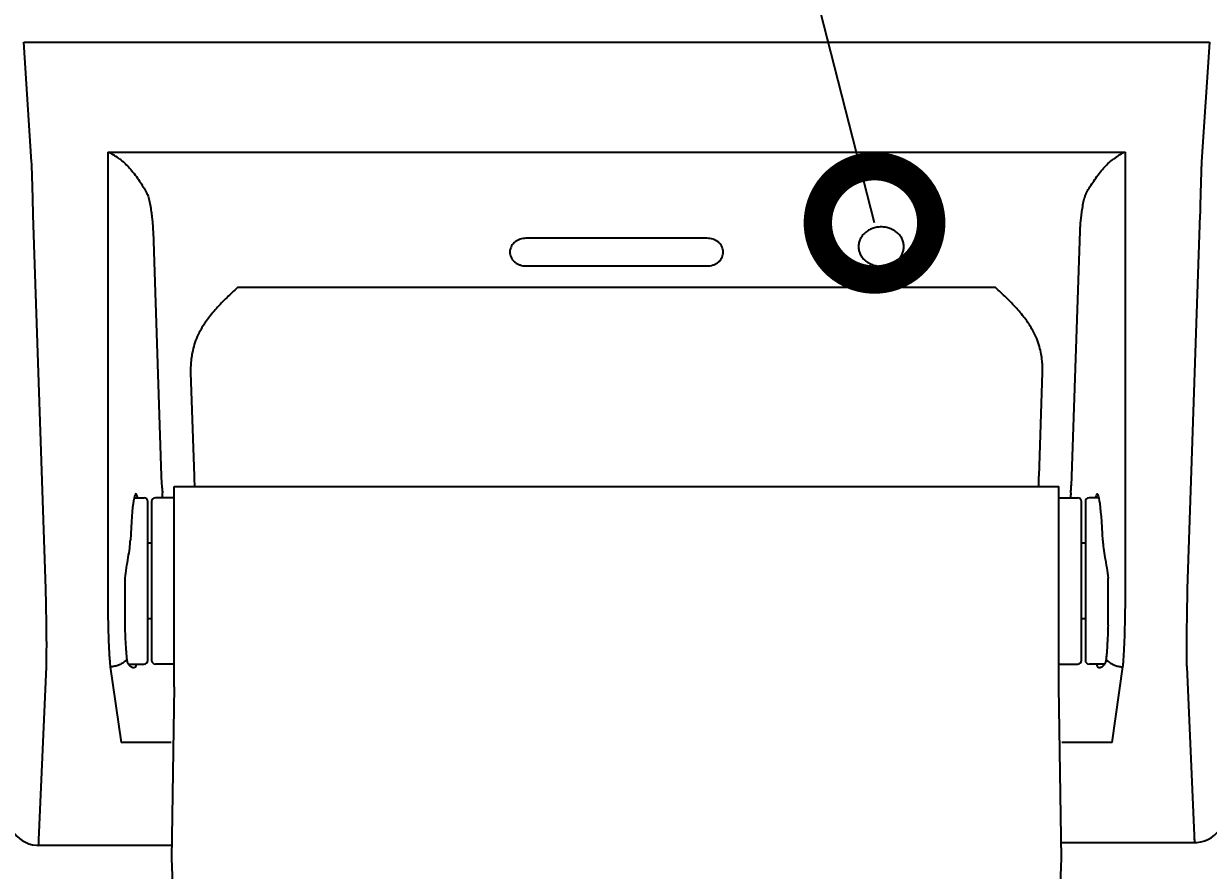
# Model space of a CAD drawing. Extents: x 230 to 4050, y 0 to 2754.
# Drawn here: x 684.4 to 841.1, y 2201.5 to 2313.4 of the extents above; entities that cross this region are included whole.
import ezdxf

# ---------------------------------------------------------------- set-up
doc = ezdxf.new("R2010")
doc.units = 0
doc.header["$PDMODE"] = 3
doc.layers.get('0').update_dxf_attribs({"linetype": 'CONTINUOUS'})
doc.layers.get('DEFPOINTS').update_dxf_attribs({"linetype": 'CONTINUOUS'})
doc.layers.add('SUNPOU', color=7, linetype='CONTINUOUS')
doc.styles.get("Standard").update_dxf_attribs({"font": 'SIMPLEX.shx', "bigfont": 'extfont.shx'})
doc.dimstyles.get("Standard").update_dxf_attribs({"dimscale": 10, "dimtxt": 2, "dimasz": 3, "dimexe": 1, "dimexo": 1, "dimgap": 0.6, "dimtad": 3, "dimdec": 0, "dimzin": 0, "dimdsep": 46, "dimtxsty": 'STANDARD', "dimblk1": 'OPEN', "dimblk2": 'OPEN', "dimsah": 1, "dimcen": 1.5, "dimadec": 0, "dimazin": 0, "dimtfac": 1, "dimtdec": 0, "dimtmove": 0, "dimatfit": 0, "dimldrblk": 'DOTSMALL', "dimfxl": 1, "dimtvp": 1, "dimtolj": 1, "dimtzin": 0, "dimarcsym": 0})

# ---------------------------------------------------------------- blocks, each defined once
blk = doc.blocks.new('_OPEN')
at = {"color": 0, "linetype": 'ByBlock'}
for p, q in [((-1, 0.1667), (0, 0)), ((0, 0), (-1, -0.1667)), ((0, 0), (-1, 0))]:
    blk.add_line(p, q, dxfattribs=at)
blk = doc.blocks.new('*D16')
at = {"layer": 'DEFPOINTS', "color": 0}
for p in [(762.81, 2465.58), (821.49, 1890.34), (1111.75, 1890.34)]:
    blk.add_point(p, dxfattribs=at)
at = {"layer": 'SUNPOU', "color": 0, "lineweight": -2}
for p, q in [((772.81, 2465.58), (1121.75, 2465.58)), ((1111.75, 2435.58), (1111.75, 1920.34)), ((831.49, 1890.34), (1121.75, 1890.34))]:
    blk.add_line(p, q, dxfattribs=at)
at = {"layer": 'SUNPOU', "color": 0, "lineweight": -2, "xscale": 30, "yscale": 30, "zscale": 30}
for p, rotation in [((1111.75, 2465.58), 90), ((1111.75, 1890.34), 270)]:
    blk.add_blockref('_OPEN', p, dxfattribs=dict(at, rotation=rotation))
at = {"layer": 'SUNPOU', "color": 0, "insert": (1095.75, 2177.96), "char_height": 20, "attachment_point": 5, "rotation": 90}
blk.add_mtext('\\A1;575', dxfattribs=at)
blk = doc.blocks.new('_DotSmall')
at = {"color": 0, "linetype": 'ByBlock', "const_width": 0.5}
blk.add_lwpolyline([(-0.0625, 0, 1), (0.0625, 0, 1)], format="xyb", close=True, dxfattribs=at)
blk = doc.blocks.new('*D17')
at = {"layer": 'DEFPOINTS', "color": 0}
for p in [(921.52, 2465.58), (762.81, 1865.58), (1161.75, 1865.58)]:
    blk.add_point(p, dxfattribs=at)
at = {"layer": 'SUNPOU', "color": 0, "lineweight": -2}
for p, q in [((931.52, 2465.58), (1171.75, 2465.58)), ((1161.75, 2435.58), (1161.75, 1895.58)), ((772.81, 1865.58), (1171.75, 1865.58))]:
    blk.add_line(p, q, dxfattribs=at)
at = {"layer": 'SUNPOU', "color": 0, "lineweight": -2, "xscale": 30, "yscale": 30, "zscale": 30}
for p, rotation in [((1161.75, 2465.58), 90), ((1161.75, 1865.58), 270)]:
    blk.add_blockref('_OPEN', p, dxfattribs=dict(at, rotation=rotation))
at = {"layer": 'SUNPOU', "color": 0, "insert": (1145.75, 2165.58), "char_height": 20, "attachment_point": 5, "rotation": 90}
blk.add_mtext('\\A1;600', dxfattribs=at)

msp = doc.modelspace()

# ---------------------------------------------------------------- linework, layer by layer
at = {"color": 2}
for p, q in [((684.4, 2311.01), (841.22, 2311.01)), ((685.45, 2295.18), (684.4, 2311.01)), ((841.22, 2311.01), (840.17, 2295.18)), ((695.51, 2296.44), (695.51, 2238.7)), ((695.51, 2296.44), (830.11, 2296.44)), ((830.11, 2238.7), (830.11, 2296.44)), ((687.33, 2238.7), (685.65, 2288.13)), ((839.97, 2288.13), (838.29, 2238.7)), ((701.5, 2286.01), (702.59, 2253.6)), ((823.03, 2253.6), (824.13, 2286.01)), ((774.81, 2285.06), (750.81, 2285.06)), ((750.81, 2281.41), (774.81, 2281.41)), ((812.93, 2278.54), (712.69, 2278.54)), ((706.48, 2267.29), (706.94, 2253.6)), ((818.68, 2253.6), (819.14, 2267.29)), ((704.31, 2225.75), (704.31, 2252.25)), ((704.31, 2252.25), (821.31, 2252.25)), ((821.31, 2225.75), (821.31, 2252.25)), ((699.01, 2250.75), (700.31, 2250.75)), ((700.81, 2229.25), (700.81, 2250.25)), ((701.31, 2250.25), (701.31, 2229.25)), ((704.31, 2250.75), (701.81, 2250.75)), ((821.31, 2250.75), (823.81, 2250.75)), ((824.31, 2229.25), (824.31, 2250.25)), ((824.81, 2250.25), (824.81, 2229.25)), ((826.61, 2250.75), (825.31, 2250.75)), ((701.31, 2244.75), (700.81, 2244.75)), ((824.81, 2244.75), (824.31, 2244.75)), ((697.81, 2233.91), (697.81, 2240.1)), ((827.81, 2233.91), (827.81, 2240.1)), ((701.31, 2234.75), (700.81, 2234.75)), ((824.81, 2234.75), (824.31, 2234.75)), ((686.4, 2205.5), (687.41, 2228.39)), ((695.84, 2228.39), (697.28, 2218.36)), ((698.27, 2228.75), (700.31, 2228.75)), ((704.31, 2228.75), (701.81, 2228.75)), ((821.31, 2228.75), (823.81, 2228.75)), ((827.35, 2228.75), (825.31, 2228.75)), ((828.34, 2218.36), (829.78, 2228.39)), ((838.21, 2228.39), (839.2, 2206.05)), ((703.92, 2218.36), (697.28, 2218.36)), ((828.34, 2218.36), (821.7, 2218.36)), ((703.88, 2204.77), (686.35, 2204.77)), ((821.76, 2205.14), (839.27, 2205.14))]:
    msp.add_line(p, q, dxfattribs=at)
for points in [[(704.31, 2225.75), (703.96, 2203.04), (704.09, 2199.64), (704.2, 2195.86), (704.3, 2191.74), (704.39, 2187.27), (704.46, 2182.49), (704.52, 2177.42), (704.58, 2172.07), (704.62, 2166.46), (704.65, 2160.62)], [(820.94, 2154.73), (820.97, 2160.61), (821, 2166.45), (821.04, 2172.06), (821.1, 2177.41), (821.16, 2182.48), (821.24, 2187.26), (821.32, 2191.73), (821.42, 2195.86), (821.54, 2199.63), (821.66, 2203.04), (821.31, 2225.75)], [(839.27, 2205.14), (839.55, 2205.15), (840.09, 2205.22), (840.6, 2205.37), (841.08, 2205.57), (841.51, 2205.82), (841.89, 2206.12), (842.22, 2206.44), (842.5, 2206.78), (842.73, 2207.13), (842.92, 2207.48), (843.06, 2207.82), (843.16, 2208.13), (843.23, 2208.42), (843.28, 2208.67), (843.31, 2208.91), (843.35, 2209.16), (843.38, 2209.43)], [(682.27, 2208.98), (682.3, 2208.76), (682.32, 2208.57), (682.35, 2208.38), (682.38, 2208.17), (682.43, 2207.94), (682.5, 2207.66), (682.62, 2207.33), (682.77, 2206.98), (682.97, 2206.63), (683.21, 2206.29), (683.5, 2205.97), (683.83, 2205.67), (684.21, 2205.4), (684.62, 2205.17), (685.08, 2204.98), (685.57, 2204.85), (686.09, 2204.78), (686.35, 2204.77)]]:
    msp.add_lwpolyline(points, dxfattribs=at)
for centre, radius, start, end in [((684.41, 2277.51), 22.05, 54.9087, 59.1557), ((841.23, 2277.48), 22.08, 120.8477, 125.0879), ((804.71, 2255.6), 97.79, 181.1738, 181.9651), ((720.91, 2255.6), 97.79, 358.0349, 358.8262), ((700.31, 2250.25), 0.5, 360, 90), ((701.81, 2250.25), 0.5, 90, 180), ((625.22, 2246.55), 77.68, 3.1039, 3.5776), ((900.41, 2246.54), 77.68, 176.4224, 176.8961), ((823.81, 2250.25), 0.5, 0, 90), ((825.31, 2250.25), 0.5, 90, 180), ((695.91, 2231.42), 2.99, 309.4735, 316.2084), ((700.31, 2229.25), 0.5, 270, 0), ((701.81, 2229.25), 0.5, 180, 270), ((823.81, 2229.25), 0.5, 270, 0), ((825.31, 2229.25), 0.5, 180, 270), ((829.71, 2231.42), 2.99, 223.7916, 230.5265)]:
    msp.add_arc(centre, radius, start, end, dxfattribs=at)
for centre, major_axis, start_param, end_param in [((699.17, 2239.75), (0.07, 11.5), -0.290482, 1.089357), ((826.45, 2239.75), (-0.07, 11.5), 5.193828, 6.573667), ((699.17, 2239.75), (0.07, 11.5), -2.98762, -2.845536), ((826.45, 2239.75), (-0.07, 11.5), -3.437649, -3.295566)]:
    msp.add_ellipse(centre, major_axis=major_axis, ratio=0.068333, start_param=start_param, end_param=end_param, dxfattribs=at)
for points, knots in [([(697.09, 2295.55), (697.29, 2295.41), (697.7, 2295.07), (698.28, 2294.48), (698.87, 2293.79), (699.44, 2293.04), (699.96, 2292.27), (700.41, 2291.54), (700.67, 2291.06), (700.79, 2290.84)], [0, 0, 0, 0, 0.754767, 1.574788, 2.489432, 3.473943, 4.415015, 5.276783, 6.043131, 6.043131, 6.043131, 6.043131]), ([(824.83, 2290.84), (824.95, 2291.06), (825.21, 2291.54), (825.66, 2292.27), (826.18, 2293.04), (826.75, 2293.79), (827.34, 2294.48), (827.92, 2295.07), (828.33, 2295.41), (828.54, 2295.55)], [0, 0, 0, 0, 0.766831, 1.629147, 2.570457, 3.554743, 4.468969, 5.288679, 6.043129, 6.043129, 6.043129, 6.043129]), ([(685.65, 2288.13), (685.64, 2288.55), (685.63, 2289.38), (685.6, 2290.62), (685.56, 2291.84), (685.53, 2293.01), (685.49, 2294.12), (685.46, 2294.84), (685.45, 2295.18)], [0, 0, 0, 0, 1.257271, 2.507898, 3.732553, 4.911706, 6.026554, 7.059832, 7.059832, 7.059832, 7.059832]), ([(840.17, 2295.18), (840.16, 2294.84), (840.13, 2294.12), (840.1, 2293.01), (840.06, 2291.84), (840.03, 2290.62), (840, 2289.38), (839.98, 2288.55), (839.97, 2288.13)], [0, 0, 0, 0, 1.033277, 2.148126, 3.327279, 4.551934, 5.802561, 7.059832, 7.059832, 7.059832, 7.059832]), ([(700.79, 2290.84), (700.83, 2290.71), (700.9, 2290.47), (701, 2290.09), (701.06, 2289.82), (701.08, 2289.69)], [0, 0, 0, 0, 0.381449, 0.774657, 1.180547, 1.180547, 1.180547, 1.180547]), ([(824.54, 2289.69), (824.56, 2289.82), (824.62, 2290.09), (824.72, 2290.47), (824.79, 2290.71), (824.83, 2290.84)], [0, 0, 0, 0, 0.405891, 0.7991, 1.180548, 1.180548, 1.180548, 1.180548]), ([(701.08, 2289.69), (701.14, 2289.41), (701.23, 2288.86), (701.34, 2288.07), (701.42, 2287.33), (701.47, 2286.65), (701.49, 2286.21), (701.5, 2286.01)], [0, 0, 0, 0, 0.864048, 1.666099, 2.407514, 3.089184, 3.711654, 3.711654, 3.711654, 3.711654]), ([(824.13, 2286.01), (824.13, 2286.21), (824.15, 2286.65), (824.2, 2287.33), (824.28, 2288.07), (824.39, 2288.86), (824.48, 2289.41), (824.54, 2289.69)], [0, 0, 0, 0, 0.622354, 1.303966, 2.04538, 2.84749, 3.711654, 3.711654, 3.711654, 3.711654]), ([(797.81, 2286.56), (797.61, 2286.56), (797.22, 2286.53), (796.66, 2286.38), (796.14, 2286.14), (795.68, 2285.82), (795.3, 2285.42), (795.02, 2284.97), (794.85, 2284.48), (794.81, 2284.13), (794.81, 2283.96)], [0, 0, 0, 0, 0.587396, 1.169271, 1.740805, 2.298538, 2.840938, 3.368776, 3.885191, 4.395318, 4.395318, 4.395318, 4.395318]), ([(800.81, 2283.96), (800.81, 2284.13), (800.77, 2284.48), (800.6, 2284.97), (800.32, 2285.42), (799.94, 2285.82), (799.48, 2286.14), (798.96, 2286.38), (798.4, 2286.53), (798.01, 2286.56), (797.81, 2286.56)], [0, 0, 0, 0, 0.510127, 1.026542, 1.55438, 2.09678, 2.654513, 3.226047, 3.807922, 4.395318, 4.395318, 4.395318, 4.395318]), ([(750.81, 2285.06), (750.68, 2285.06), (750.42, 2285.04), (750.05, 2284.94), (749.7, 2284.79), (749.39, 2284.59), (749.12, 2284.34), (748.92, 2284.05), (748.78, 2283.74), (748.7, 2283.4), (748.7, 2283.06), (748.78, 2282.73), (748.92, 2282.41), (749.12, 2282.12), (749.39, 2281.88), (749.7, 2281.67), (750.05, 2281.52), (750.42, 2281.43), (750.68, 2281.41), (750.81, 2281.41)], [0, 0, 0, 0, 0.387888, 0.772555, 1.151205, 1.521518, 1.88243, 2.233996, 2.577605, 2.915845, 3.252217, 3.590455, 3.93406, 4.285622, 4.646532, 5.016841, 5.395487, 5.780151, 6.167991, 6.167991, 6.167991, 6.167991]), ([(774.81, 2281.41), (774.94, 2281.41), (775.2, 2281.43), (775.57, 2281.52), (775.92, 2281.67), (776.23, 2281.88), (776.5, 2282.12), (776.7, 2282.41), (776.85, 2282.73), (776.92, 2283.06), (776.92, 2283.4), (776.85, 2283.74), (776.7, 2284.05), (776.5, 2284.34), (776.23, 2284.59), (775.92, 2284.79), (775.57, 2284.94), (775.2, 2285.04), (774.94, 2285.06), (774.81, 2285.06)], [0, 0, 0, 0, 0.387888, 0.772555, 1.151205, 1.521518, 1.88243, 2.233996, 2.577605, 2.915845, 3.252217, 3.590455, 3.93406, 4.285622, 4.646532, 5.016841, 5.395487, 5.780151, 6.167991, 6.167991, 6.167991, 6.167991]), ([(794.81, 2283.96), (794.81, 2283.79), (794.85, 2283.45), (795.02, 2282.96), (795.3, 2282.5), (795.68, 2282.11), (796.14, 2281.79), (796.66, 2281.55), (797.22, 2281.4), (797.61, 2281.37), (797.81, 2281.37)], [0, 0, 0, 0, 0.510127, 1.026542, 1.55438, 2.09678, 2.654513, 3.226047, 3.807922, 4.395318, 4.395318, 4.395318, 4.395318]), ([(797.81, 2281.37), (798.01, 2281.37), (798.4, 2281.4), (798.96, 2281.55), (799.48, 2281.79), (799.94, 2282.11), (800.32, 2282.5), (800.6, 2282.96), (800.77, 2283.45), (800.81, 2283.79), (800.81, 2283.96)], [0, 0, 0, 0, 0.587396, 1.169271, 1.740805, 2.298538, 2.840938, 3.368776, 3.885191, 4.395318, 4.395318, 4.395318, 4.395318]), ([(712.69, 2278.54), (712.22, 2278.1), (711.25, 2277.21), (709.89, 2275.82), (708.7, 2274.37), (708.04, 2273.37), (707.76, 2272.88)], [0, 0, 0, 0, 1.919713, 3.94253, 5.834975, 7.533782, 7.533782, 7.533782, 7.533782]), ([(817.86, 2272.88), (817.58, 2273.37), (816.92, 2274.37), (815.73, 2275.82), (814.37, 2277.21), (813.41, 2278.1), (812.93, 2278.54)], [0, 0, 0, 0, 1.698802, 3.59116, 5.613918, 7.533783, 7.533783, 7.533783, 7.533783]), ([(707.76, 2272.88), (707.56, 2272.53), (707.23, 2271.83), (706.87, 2270.77), (706.65, 2269.77), (706.52, 2268.86), (706.47, 2268.04), (706.48, 2267.53), (706.48, 2267.29)], [0, 0, 0, 0, 1.210063, 2.322362, 3.340115, 4.262331, 5.085351, 5.804468, 5.804468, 5.804468, 5.804468]), ([(819.14, 2267.29), (819.15, 2267.53), (819.15, 2268.04), (819.1, 2268.86), (818.97, 2269.78), (818.75, 2270.77), (818.39, 2271.83), (818.06, 2272.53), (817.86, 2272.88)], [0, 0, 0, 0, 0.719659, 1.543111, 2.465564, 3.483282, 4.595197, 5.804469, 5.804469, 5.804469, 5.804469]), ([(702.59, 2253.6), (702.59, 2253.48), (702.6, 2253.25), (702.62, 2252.9), (702.64, 2252.57), (702.67, 2252.26), (702.69, 2251.96), (702.72, 2251.67), (702.74, 2251.48), (702.75, 2251.39)], [0, 0, 0, 0, 0.358217, 0.702573, 1.033106, 1.349755, 1.652399, 1.940828, 2.2147, 2.2147, 2.2147, 2.2147]), ([(822.88, 2251.39), (822.89, 2251.48), (822.9, 2251.67), (822.93, 2251.96), (822.95, 2252.26), (822.98, 2252.57), (823, 2252.9), (823.02, 2253.25), (823.03, 2253.48), (823.03, 2253.6)], [0, 0, 0, 0, 0.273638, 0.561884, 0.864424, 1.18105, 1.511652, 1.856192, 2.21471, 2.21471, 2.21471, 2.21471]), ([(697.81, 2240.1), (697.85, 2240.56), (697.98, 2241.48), (698.22, 2242.8), (698.42, 2244), (698.49, 2244.75), (698.5, 2245.08)], [0, 0, 0, 0, 1.386506, 2.774862, 4.035569, 5.031613, 5.031613, 5.031613, 5.031613]), ([(827.12, 2245.08), (827.13, 2244.75), (827.21, 2244), (827.4, 2242.8), (827.64, 2241.48), (827.77, 2240.56), (827.81, 2240.1)], [0, 0, 0, 0, 0.996105, 2.256931, 3.645311, 5.031613, 5.031613, 5.031613, 5.031613]), ([(687.41, 2228.39), (687.41, 2228.65), (687.43, 2229.23), (687.43, 2230.19), (687.44, 2231.32), (687.43, 2232.6), (687.41, 2234), (687.39, 2235.51), (687.36, 2237.08), (687.34, 2238.15), (687.33, 2238.7)], [0, 0, 0, 0, 0.784789, 1.75383, 2.890382, 4.174682, 5.584432, 7.09515, 8.680517, 10.313032, 10.313032, 10.313032, 10.313032]), ([(695.51, 2238.7), (695.51, 2238.15), (695.51, 2237.08), (695.53, 2235.51), (695.56, 2234.01), (695.59, 2232.6), (695.64, 2231.33), (695.7, 2230.2), (695.76, 2229.23), (695.81, 2228.65), (695.84, 2228.39)], [0, 0, 0, 0, 1.630961, 3.215509, 4.72607, 6.136381, 7.421993, 8.560617, 9.532503, 10.32093, 10.32093, 10.32093, 10.32093]), ([(829.78, 2228.39), (829.81, 2228.65), (829.86, 2229.23), (829.92, 2230.2), (829.98, 2231.33), (830.03, 2232.6), (830.06, 2234.01), (830.09, 2235.51), (830.11, 2237.08), (830.11, 2238.15), (830.11, 2238.7)], [0, 0, 0, 0, 0.788426, 1.760313, 2.898937, 4.184549, 5.594859, 7.10542, 8.689968, 10.32093, 10.32093, 10.32093, 10.32093]), ([(838.29, 2238.7), (838.28, 2238.15), (838.26, 2237.08), (838.23, 2235.51), (838.21, 2234), (838.19, 2232.6), (838.19, 2231.32), (838.19, 2230.19), (838.2, 2229.23), (838.21, 2228.65), (838.21, 2228.39)], [0, 0, 0, 0, 1.632515, 3.217882, 4.7286, 6.13835, 7.42265, 8.559201, 9.528243, 10.313032, 10.313032, 10.313032, 10.313032]), ([(698.07, 2229.35), (698.05, 2229.57), (698, 2230.06), (697.94, 2230.85), (697.89, 2231.77), (697.85, 2232.8), (697.82, 2233.53), (697.81, 2233.91)], [0, 0, 0, 0, 0.66232, 1.462362, 2.388879, 3.428594, 4.566954, 4.566954, 4.566954, 4.566954]), ([(827.81, 2233.91), (827.8, 2233.53), (827.78, 2232.8), (827.73, 2231.77), (827.68, 2230.85), (827.62, 2230.06), (827.57, 2229.57), (827.55, 2229.35)], [0, 0, 0, 0, 1.138359, 2.178075, 3.104592, 3.904634, 4.566954, 4.566954, 4.566954, 4.566954]), ([(697.82, 2229.11), (697.78, 2229.08), (697.61, 2228.95), (697.29, 2228.75), (696.83, 2228.55), (696.34, 2228.42), (696.01, 2228.39), (695.84, 2228.39)], [0, 0, 0, 0, 0.137529, 0.632966, 1.133543, 1.637128, 2.141289, 2.141289, 2.141289, 2.141289]), ([(698.98, 2228.25), (698.97, 2228.25), (698.89, 2228.25), (698.74, 2228.29), (698.53, 2228.42), (698.33, 2228.62), (698.15, 2228.93), (698.09, 2229.2), (698.07, 2229.35)], [0, 0, 0, 0, 0.023843, 0.228971, 0.46571, 0.737307, 1.07444, 1.537544, 1.537544, 1.537544, 1.537544]), ([(699.22, 2228.39), (699.2, 2228.34), (699.12, 2228.27), (699.02, 2228.25), (698.98, 2228.25)], [0, 0, 0, 0, 0.1486838, 0.2946353, 0.2946353, 0.2946353, 0.2946353]), ([(826.65, 2228.25), (826.6, 2228.25), (826.5, 2228.27), (826.42, 2228.34), (826.4, 2228.39)], [0, 0, 0, 0, 0.1459295, 0.2946351, 0.2946351, 0.2946351, 0.2946351]), ([(827.55, 2229.35), (827.53, 2229.2), (827.47, 2228.93), (827.29, 2228.62), (827.09, 2228.42), (826.88, 2228.29), (826.73, 2228.25), (826.65, 2228.25), (826.65, 2228.25)], [0, 0, 0, 0, 0.462985, 0.800083, 1.071687, 1.30846, 1.513639, 1.537545, 1.537545, 1.537545, 1.537545]), ([(827.81, 2229.11), (827.84, 2229.08), (828.01, 2228.95), (828.33, 2228.75), (828.79, 2228.55), (829.28, 2228.42), (829.61, 2228.39), (829.78, 2228.39)], [0, 0, 0, 0, 0.137529, 0.632966, 1.133543, 1.637128, 2.141289, 2.141289, 2.141289, 2.141289]), ([(839.2, 2206.05), (839.2, 2205.89), (839.19, 2205.6), (839.25, 2205.4), (839.22, 2205.13), (839.26, 2205.15), (839.26, 2205.15)], [0, 0, 0, 0, 0.4606157, 0.7626361, 0.9021998, 0.9053712, 0.9053712, 0.9053712, 0.9053712]), ([(686.35, 2204.77), (686.38, 2204.79), (686.37, 2204.92), (686.4, 2205.14), (686.4, 2205.36), (686.4, 2205.5)], [0, 0, 0, 0, 0.0788755, 0.3231247, 0.7287892, 0.7287892, 0.7287892, 0.7287892])]:
    msp.add_open_spline(points, degree=3, knots=knots, dxfattribs=at)

# ---------------------------------------------------------------- dimensions: what is measured, and where the dimension line sits
at = {"layer": 'SUNPOU'}
for base, p1, p2, picture, middle in [((1111.75, 1890.34), (762.81, 2465.58), (821.49, 1890.34), '*D16', (1095.75, 2177.96)), ((1161.75, 1865.58), (921.52, 2465.58), (762.81, 1865.58), '*D17', (1145.75, 2165.58))]:
    dim = msp.add_linear_dim(base=base, p1=p1, p2=p2, angle=90, dimstyle='STANDARD', dxfattribs=at)
    dim.commit()
    dim.dimension.update_dxf_attribs({"geometry": picture, "text_midpoint": middle})

# ---------------------------------------------------------------- leaders
msp.add_leader([(796.93, 2287.1), (733.71, 2534.66)], dimstyle='STANDARD', dxfattribs=at)

doc.saveas('drawing.dxf')
